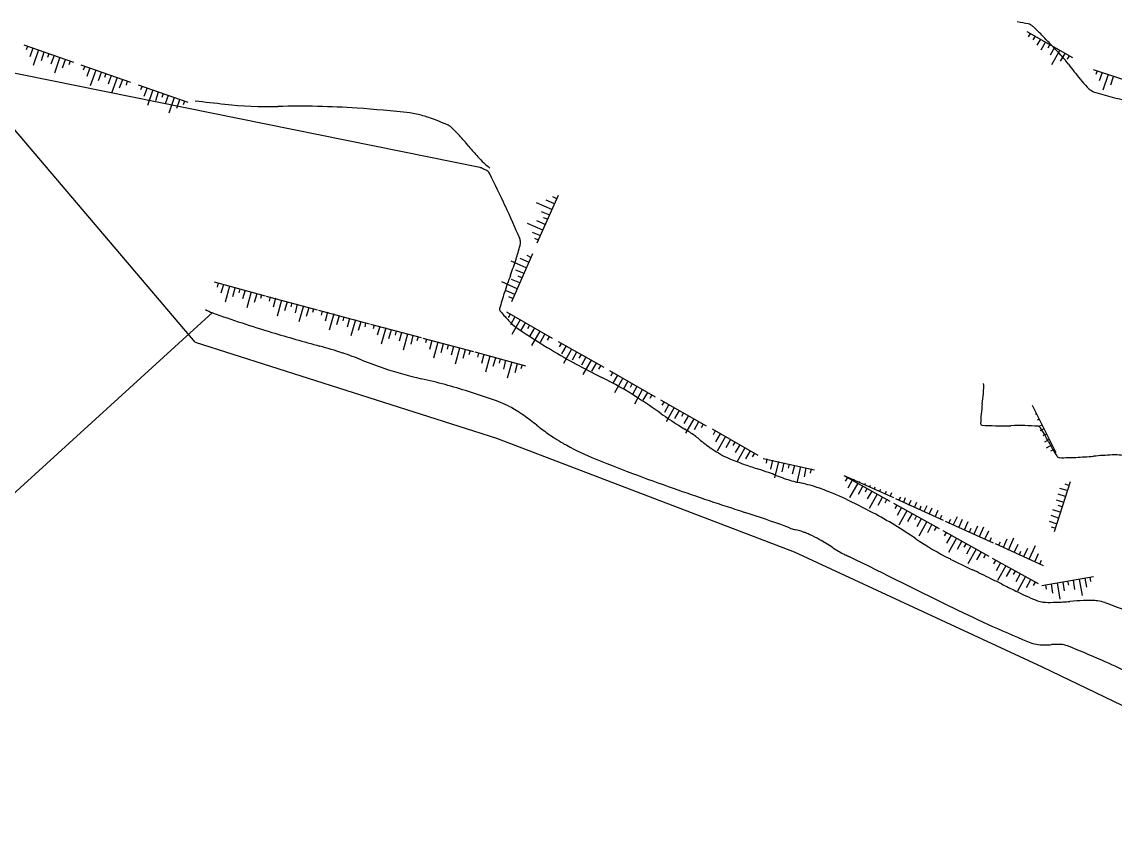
# Model space of a CAD drawing. Extents: x 0 to 560514, y 0 to 4788038.
# Drawn here: x 560194.58 to 560228.8, y 4787792.71 to 4787818.13 of the extents above; entities that cross this region are included whole.
import ezdxf

# ---------------------------------------------------------------- set-up
doc = ezdxf.new("R2010")
doc.units = 0
doc.layers.add('Nivel 7', color=7, linetype='Continuous')

msp = doc.modelspace()

# ---------------------------------------------------------------- linework, layer by layer
at = {"layer": 'Nivel 7'}
for p, q in [((560226.03, 4787817.83), (560227.46, 4787817.01)), ((560226.14, 4787817.77), (560226.07, 4787817.66)), ((560226.29, 4787817.68), (560226.22, 4787817.57)), ((560226.46, 4787817.59), (560226.35, 4787817.4)), ((560226.48, 4787817.25), (560226.62, 4787817.49)), ((560194.64, 4787817.41), (560196.2, 4787816.87)), ((560194.76, 4787817.37), (560194.71, 4787817.25)), ((560194.92, 4787817.31), (560194.83, 4787817.04)), ((560195.1, 4787817.25), (560194.93, 4787816.76)), ((560195.19, 4787816.92), (560195.28, 4787817.19)), ((560195.42, 4787817.14), (560195.38, 4787817.01)), ((560226.75, 4787817.42), (560226.69, 4787817.31)), ((560226.9, 4787817.33), (560226.76, 4787817.09)), ((560227.07, 4787817.24), (560226.81, 4787816.79)), ((560227.09, 4787816.9), (560227.23, 4787817.14)), ((560195.59, 4787817.08), (560195.49, 4787816.81)), ((560195.77, 4787817.02), (560195.6, 4787816.52)), ((560195.85, 4787816.69), (560195.95, 4787816.95)), ((560196.09, 4787816.9), (560196.05, 4787816.78)), ((560196.43, 4787816.78), (560197.98, 4787816.24)), ((560227.36, 4787817.07), (560227.3, 4787816.96)), ((560196.55, 4787816.74), (560196.5, 4787816.62)), ((560196.71, 4787816.69), (560196.61, 4787816.42)), ((560196.89, 4787816.62), (560196.72, 4787816.13)), ((560196.98, 4787816.29), (560197.07, 4787816.56)), ((560197.21, 4787816.51), (560197.17, 4787816.39)), ((560197.37, 4787816.45), (560197.28, 4787816.18)), ((560228.11, 4787816.64), (560229.67, 4787816.12)), ((560228.23, 4787816.6), (560228.19, 4787816.48)), ((560228.39, 4787816.55), (560228.3, 4787816.28)), ((560228.58, 4787816.48), (560228.41, 4787815.99)), ((560228.66, 4787816.16), (560228.75, 4787816.42)), ((560200, 4787808.11), (560192.98, 4787816.36)), ((560197.56, 4787816.39), (560197.39, 4787815.9)), ((560197.64, 4787816.06), (560197.74, 4787816.33)), ((560197.88, 4787816.28), (560197.84, 4787816.15)), ((560198.22, 4787816.16), (560199.77, 4787815.62)), ((560198.34, 4787816.12), (560198.29, 4787816)), ((560198.5, 4787816.06), (560198.4, 4787815.79)), ((560198.68, 4787816), (560198.51, 4787815.51)), ((560198.77, 4787815.67), (560198.86, 4787815.94)), ((560199, 4787815.89), (560198.96, 4787815.76)), ((560199.16, 4787815.83), (560199.07, 4787815.56)), ((560199.35, 4787815.76), (560199.18, 4787815.27)), ((560199.43, 4787815.43), (560199.52, 4787815.7)), ((560199.67, 4787815.65), (560199.63, 4787815.53)), ((560211.36, 4787812.7), (560210.7, 4787811.2)), ((560211.17, 4787812.26), (560210.69, 4787812.47)), ((560211.25, 4787812.43), (560210.99, 4787812.55)), ((560211.32, 4787812.59), (560211.2, 4787812.65)), ((560210.83, 4787812.2), (560211.09, 4787812.09)), ((560211.03, 4787811.95), (560210.91, 4787812)), ((560210.88, 4787811.61), (560210.41, 4787811.82)), ((560210.96, 4787811.79), (560210.7, 4787811.9)), ((560210.55, 4787811.55), (560210.81, 4787811.44)), ((560210.75, 4787811.3), (560210.63, 4787811.35)), ((560210.36, 4787810.43), (560209.89, 4787810.64)), ((560210.56, 4787810.87), (560209.9, 4787809.37)), ((560210.44, 4787810.61), (560210.18, 4787810.72)), ((560210.51, 4787810.76), (560210.39, 4787810.82)), ((560210.03, 4787810.37), (560210.29, 4787810.26)), ((560200.6, 4787809.99), (560202.19, 4787809.56)), ((560200.72, 4787809.96), (560200.69, 4787809.83)), ((560210.08, 4787809.78), (560209.6, 4787809.99)), ((560210.16, 4787809.96), (560209.9, 4787810.07)), ((560210.23, 4787810.12), (560210.11, 4787810.17)), ((560200.89, 4787809.91), (560200.81, 4787809.64)), ((560201.08, 4787809.86), (560200.94, 4787809.36)), ((560201.18, 4787809.54), (560201.26, 4787809.81)), ((560201.4, 4787809.78), (560201.37, 4787809.65)), ((560201.57, 4787809.73), (560201.49, 4787809.46)), ((560201.76, 4787809.68), (560201.62, 4787809.18)), ((560201.86, 4787809.36), (560201.94, 4787809.63)), ((560202.08, 4787809.59), (560202.05, 4787809.47)), ((560209.74, 4787809.72), (560210, 4787809.61)), ((560202.23, 4787809.55), (560203.82, 4787809.12)), ((560202.35, 4787809.52), (560202.32, 4787809.39)), ((560202.52, 4787809.48), (560202.44, 4787809.2)), ((560202.71, 4787809.42), (560202.57, 4787808.92)), ((560202.81, 4787809.1), (560202.89, 4787809.38)), ((560203.03, 4787809.34), (560203, 4787809.21)), ((560203.2, 4787809.29), (560203.13, 4787809.02)), ((560203.39, 4787809.24), (560203.25, 4787808.74)), ((560209.94, 4787809.47), (560209.82, 4787809.52)), ((560190.22, 4787799.64), (560200.55, 4787809.03)), ((560203.49, 4787808.92), (560203.57, 4787809.19)), ((560203.71, 4787809.15), (560203.68, 4787809.03)), ((560203.86, 4787809.11), (560205.45, 4787808.68)), ((560203.98, 4787809.08), (560203.95, 4787808.95)), ((560204.15, 4787809.04), (560204.07, 4787808.76)), ((560204.34, 4787808.99), (560204.2, 4787808.48)), ((560204.44, 4787808.66), (560204.52, 4787808.94)), ((560204.66, 4787808.9), (560204.63, 4787808.77)), ((560209.75, 4787809.05), (560211.18, 4787808.23)), ((560209.86, 4787808.98), (560209.8, 4787808.87)), ((560210.01, 4787808.9), (560209.87, 4787808.65)), ((560204.83, 4787808.85), (560204.76, 4787808.58)), ((560205.02, 4787808.8), (560204.88, 4787808.3)), ((560205.12, 4787808.48), (560205.2, 4787808.75)), ((560205.34, 4787808.71), (560205.31, 4787808.59)), ((560205.49, 4787808.67), (560207.08, 4787808.25)), ((560205.61, 4787808.64), (560205.58, 4787808.52)), ((560205.78, 4787808.6), (560205.7, 4787808.32)), ((560205.97, 4787808.55), (560205.83, 4787808.04)), ((560210.18, 4787808.8), (560209.92, 4787808.35)), ((560210.2, 4787808.46), (560210.34, 4787808.71)), ((560210.47, 4787808.64), (560210.41, 4787808.52)), ((560210.62, 4787808.55), (560210.48, 4787808.3)), ((560206.07, 4787808.22), (560206.15, 4787808.5)), ((560206.29, 4787808.46), (560206.26, 4787808.33)), ((560206.46, 4787808.41), (560206.39, 4787808.14)), ((560206.65, 4787808.36), (560206.51, 4787807.86)), ((560206.76, 4787808.04), (560206.83, 4787808.31)), ((560206.98, 4787808.27), (560206.94, 4787808.15)), ((560207.13, 4787808.23), (560208.71, 4787807.81)), ((560210.79, 4787808.45), (560210.53, 4787808)), ((560210.81, 4787808.11), (560210.95, 4787808.36)), ((560211.09, 4787808.29), (560211.02, 4787808.17)), ((560200, 4787808.11), (560209.43, 4787805.1)), ((560207.24, 4787808.2), (560207.21, 4787808.08)), ((560207.41, 4787808.16), (560207.34, 4787807.88)), ((560207.6, 4787808.11), (560207.46, 4787807.61)), ((560207.7, 4787807.78), (560207.78, 4787808.06)), ((560207.92, 4787808.02), (560207.89, 4787807.89)), ((560208.09, 4787807.97), (560208.02, 4787807.7)), ((560208.28, 4787807.92), (560208.14, 4787807.42)), ((560208.39, 4787807.6), (560208.46, 4787807.88)), ((560211.36, 4787808.13), (560212.79, 4787807.32)), ((560211.47, 4787808.07), (560211.4, 4787807.96)), ((560211.62, 4787807.99), (560211.47, 4787807.74)), ((560211.78, 4787807.89), (560211.53, 4787807.44)), ((560208.61, 4787807.84), (560208.57, 4787807.71)), ((560208.76, 4787807.8), (560210.34, 4787807.37)), ((560208.87, 4787807.76), (560208.84, 4787807.64)), ((560209.04, 4787807.72), (560208.97, 4787807.44)), ((560209.23, 4787807.67), (560209.09, 4787807.17)), ((560209.33, 4787807.35), (560209.41, 4787807.62)), ((560209.55, 4787807.58), (560209.52, 4787807.45)), ((560209.72, 4787807.54), (560209.65, 4787807.26)), ((560211.81, 4787807.55), (560211.95, 4787807.8)), ((560212.08, 4787807.72), (560212.01, 4787807.61)), ((560212.23, 4787807.64), (560212.09, 4787807.39)), ((560212.4, 4787807.54), (560212.14, 4787807.09)), ((560209.91, 4787807.49), (560209.77, 4787806.98)), ((560210.02, 4787807.16), (560210.09, 4787807.44)), ((560210.24, 4787807.4), (560210.2, 4787807.27)), ((560212.42, 4787807.2), (560212.56, 4787807.45)), ((560212.69, 4787807.37), (560212.63, 4787807.26)), ((560212.97, 4787807.22), (560214.4, 4787806.4)), ((560213.07, 4787807.16), (560213.01, 4787807.04)), ((560213.22, 4787807.07), (560213.08, 4787806.82)), ((560213.39, 4787806.98), (560213.13, 4787806.52)), ((560213.41, 4787806.64), (560213.55, 4787806.88)), ((560213.68, 4787806.81), (560213.62, 4787806.69)), ((560213.83, 4787806.72), (560213.69, 4787806.47)), ((560214, 4787806.63), (560213.75, 4787806.17)), ((560214.03, 4787806.29), (560214.17, 4787806.53)), ((560214.3, 4787806.46), (560214.23, 4787806.34)), ((560214.57, 4787806.3), (560216, 4787805.49)), ((560214.68, 4787806.24), (560214.61, 4787806.13)), ((560214.83, 4787806.16), (560214.69, 4787805.91)), ((560215, 4787806.06), (560214.74, 4787805.61)), ((560215.02, 4787805.72), (560215.16, 4787805.97)), ((560215.29, 4787805.89), (560215.22, 4787805.78)), ((560226.2, 4787806.13), (560226.94, 4787804.65)), ((560226.26, 4787806.02), (560226.24, 4787806.01)), ((560226.34, 4787805.86), (560226.3, 4787805.84)), ((560215.44, 4787805.81), (560215.3, 4787805.56)), ((560215.61, 4787805.71), (560215.35, 4787805.26)), ((560215.63, 4787805.37), (560215.77, 4787805.62)), ((560215.9, 4787805.54), (560215.84, 4787805.43)), ((560226.42, 4787805.69), (560226.36, 4787805.66)), ((560226.42, 4787805.48), (560226.51, 4787805.52)), ((560216.18, 4787805.39), (560217.61, 4787804.57)), ((560216.28, 4787805.33), (560216.22, 4787805.21)), ((560216.43, 4787805.24), (560216.29, 4787804.99)), ((560216.6, 4787805.15), (560216.34, 4787804.69)), ((560226.57, 4787805.39), (560226.45, 4787805.33)), ((560226.65, 4787805.23), (560226.53, 4787805.17)), ((560209.43, 4787805.1), (560218.75, 4787801.54)), ((560216.62, 4787804.81), (560216.76, 4787805.05)), ((560216.89, 4787804.98), (560216.83, 4787804.87)), ((560217.05, 4787804.89), (560216.9, 4787804.65)), ((560217.21, 4787804.8), (560216.96, 4787804.35)), ((560226.73, 4787805.06), (560226.59, 4787804.98)), ((560226.65, 4787804.8), (560226.82, 4787804.89)), ((560217.24, 4787804.46), (560217.38, 4787804.7)), ((560217.51, 4787804.63), (560217.44, 4787804.52)), ((560217.78, 4787804.47), (560219.39, 4787804.11)), ((560217.9, 4787804.45), (560217.87, 4787804.32)), ((560226.89, 4787804.75), (560226.77, 4787804.69)), ((560218.07, 4787804.41), (560218.01, 4787804.13)), ((560218.26, 4787804.37), (560218.14, 4787803.86)), ((560218.38, 4787804.05), (560218.44, 4787804.33)), ((560218.59, 4787804.29), (560218.56, 4787804.16)), ((560218.76, 4787804.25), (560218.69, 4787803.98)), ((560218.95, 4787804.21), (560218.83, 4787803.7)), ((560219.07, 4787803.89), (560219.13, 4787804.17)), ((560219.28, 4787804.14), (560219.25, 4787804.01)), ((560220.31, 4787803.93), (560221.75, 4787803.13)), ((560220.42, 4787803.87), (560220.35, 4787803.76)), ((560221.87, 4787803.23), (560220.37, 4787803.9)), ((560220.57, 4787803.79), (560220.43, 4787803.54)), ((560220.47, 4787803.86), (560220.48, 4787803.87)), ((560220.62, 4787803.82), (560220.61, 4787803.79)), ((560220.74, 4787803.69), (560220.48, 4787803.24)), ((560220.76, 4787803.35), (560220.9, 4787803.6)), ((560220.78, 4787803.72), (560220.8, 4787803.75)), ((560220.96, 4787803.64), (560220.98, 4787803.69)), ((560221.03, 4787803.53), (560220.97, 4787803.41)), ((560221.18, 4787803.44), (560221.04, 4787803.2)), ((560221.12, 4787803.57), (560221.14, 4787803.63)), ((560221.28, 4787803.57), (560221.25, 4787803.5)), ((560221.42, 4787803.43), (560221.46, 4787803.51)), ((560221.6, 4787803.35), (560221.64, 4787803.44)), ((560227.39, 4787803.74), (560226.89, 4787802.17)), ((560227.3, 4787803.46), (560227.07, 4787803.53)), ((560227.35, 4787803.62), (560227.23, 4787803.66)), ((560221.35, 4787803.35), (560221.1, 4787802.9)), ((560221.38, 4787803.01), (560221.52, 4787803.26)), ((560221.65, 4787803.19), (560221.59, 4787803.07)), ((560221.76, 4787803.28), (560221.81, 4787803.4)), ((560223.43, 4787802.52), (560221.93, 4787803.2)), ((560222.03, 4787803.15), (560222.09, 4787803.27)), ((560222.23, 4787803.23), (560222.17, 4787803.09)), ((560222.34, 4787803.01), (560222.41, 4787803.16)), ((560222.52, 4787802.93), (560222.59, 4787803.1)), ((560226.95, 4787803.17), (560227.18, 4787803.1)), ((560227.24, 4787803.28), (560227.01, 4787803.35)), ((560221.86, 4787803.07), (560223.29, 4787802.27)), ((560221.96, 4787803.01), (560221.9, 4787802.9)), ((560222.11, 4787802.93), (560221.98, 4787802.68)), ((560222.28, 4787802.83), (560222.03, 4787802.38)), ((560222.31, 4787802.49), (560222.45, 4787802.74)), ((560222.68, 4787802.86), (560222.73, 4787802.98)), ((560222.9, 4787802.98), (560222.81, 4787802.8)), ((560222.98, 4787802.72), (560223.07, 4787802.92)), ((560223.16, 4787802.64), (560223.26, 4787802.85)), ((560227.08, 4787802.79), (560226.85, 4787802.86)), ((560227.14, 4787802.95), (560227.01, 4787802.99)), ((560222.58, 4787802.67), (560222.52, 4787802.55)), ((560222.73, 4787802.58), (560222.59, 4787802.33)), ((560222.9, 4787802.49), (560222.65, 4787802.03)), ((560222.93, 4787802.15), (560223.06, 4787802.4)), ((560223.32, 4787802.57), (560223.37, 4787802.69)), ((560224.99, 4787801.82), (560223.49, 4787802.49)), ((560223.59, 4787802.45), (560223.65, 4787802.57)), ((560223.85, 4787802.64), (560223.73, 4787802.39)), ((560223.9, 4787802.31), (560224.02, 4787802.57)), ((560224.08, 4787802.23), (560224.2, 4787802.49)), ((560226.73, 4787802.5), (560226.97, 4787802.42)), ((560227.02, 4787802.6), (560226.79, 4787802.68)), ((560223.2, 4787802.32), (560223.13, 4787802.21)), ((560223.4, 4787802.21), (560224.84, 4787801.41)), ((560223.51, 4787802.15), (560223.45, 4787802.04)), ((560223.66, 4787802.07), (560223.52, 4787801.82)), ((560224.24, 4787802.16), (560224.29, 4787802.28)), ((560224.49, 4787802.35), (560224.37, 4787802.1)), ((560224.55, 4787802.02), (560224.69, 4787802.33)), ((560224.72, 4787801.94), (560224.84, 4787802.2)), ((560226.92, 4787802.28), (560226.8, 4787802.32)), ((560223.83, 4787801.97), (560223.58, 4787801.52)), ((560223.86, 4787801.63), (560224, 4787801.88)), ((560224.13, 4787801.81), (560224.06, 4787801.69)), ((560224.28, 4787801.72), (560224.14, 4787801.47)), ((560224.88, 4787801.87), (560224.93, 4787801.99)), ((560226.55, 4787801.11), (560225.05, 4787801.79)), ((560225.15, 4787801.74), (560225.21, 4787801.86)), ((560225.41, 4787801.94), (560225.29, 4787801.68)), ((560225.46, 4787801.6), (560225.63, 4787801.98)), ((560225.64, 4787801.52), (560225.76, 4787801.78)), ((560226.11, 4787801.31), (560226.3, 4787801.74)), ((560218.75, 4787801.54), (560226.51, 4787797.95)), ((560224.45, 4787801.63), (560224.19, 4787801.17)), ((560224.47, 4787801.29), (560224.61, 4787801.54)), ((560224.74, 4787801.46), (560224.68, 4787801.35)), ((560225.8, 4787801.45), (560225.85, 4787801.57)), ((560226.05, 4787801.65), (560225.93, 4787801.39)), ((560226.28, 4787801.23), (560226.4, 4787801.49)), ((560224.95, 4787801.35), (560226.39, 4787800.55)), ((560225.06, 4787801.29), (560224.99, 4787801.17)), ((560225.21, 4787801.2), (560225.07, 4787800.95)), ((560225.38, 4787801.11), (560225.12, 4787800.65)), ((560226.44, 4787801.16), (560226.49, 4787801.28)), ((560225.4, 4787800.77), (560225.54, 4787801.02)), ((560225.67, 4787800.94), (560225.61, 4787800.83)), ((560225.82, 4787800.86), (560225.69, 4787800.61)), ((560225.99, 4787800.77), (560225.74, 4787800.31)), ((560226.02, 4787800.43), (560226.16, 4787800.68)), ((560226.5, 4787800.49), (560228.12, 4787800.77)), ((560227.67, 4787800.69), (560227.76, 4787800.18)), ((560227.91, 4787800.44), (560227.86, 4787800.72)), ((560228.01, 4787800.75), (560228.03, 4787800.62)), ((560226.29, 4787800.6), (560226.23, 4787800.49)), ((560226.62, 4787800.51), (560226.64, 4787800.38)), ((560226.79, 4787800.54), (560226.84, 4787800.25)), ((560226.98, 4787800.57), (560227.07, 4787800.06)), ((560227.21, 4787800.32), (560227.17, 4787800.6)), ((560227.31, 4787800.63), (560227.34, 4787800.5)), ((560227.48, 4787800.66), (560227.53, 4787800.37)), ((560226.51, 4787797.95), (560237.39, 4787792.71))]:
    msp.add_line(p, q, dxfattribs=at)
msp.add_lwpolyline([(560188.41, 4787818.1), (560192.93, 4787816.82), (560208.97, 4787813.57)], dxfattribs=at)
for centre, radius, start, end in [((560224.897, 4787812.632), 5.56, 77.7301, 81.3397), ((560226.024, 4787817.815), 0.256, 60.8607, 77.7297), ((560225.951, 4787817.685), 0.406, 47.3913, 60.8609), ((560221.801, 4787813.172), 6.537, 44.0412, 47.3914), ((560044.778, 4787641.977), 252.799, 43.95623, 44.04126), ((560213.565, 4787804.724), 18.33, 43.6406, 43.9564), ((560206.779, 4787798.253), 27.707, 43.22, 43.6401), ((560196.482, 4787788.576), 41.837, 42.8783, 43.2202), ((560225.227, 4787815.267), 2.611, 36.1092, 42.8782), ((560235.257, 4787822.584), 9.804, 216.1093, 219.6011), ((560231.684, 4787819.627), 5.166, 219.601, 223.2211), ((560228.485, 4787816.621), 0.776, 223.2213, 232.5684), ((560228.333, 4787816.423), 0.526, 232.5681, 253.9487), ((560233.952, 4787835.952), 20.848, 253.9489, 257.3266), ((560225.247, 4788032.342), 218.147, 263.35514, 263.59991), ((560202.291, 4787827.688), 12.211, 263.5998, 271.3973), ((560203.255, 4787788.172), 27.318, 86.1863, 91.3973), ((560202.744, 4787780.509), 34.997, 83.4663, 86.1864), ((560206.481, 4787813.13), 2.163, 72.5095, 83.4664), ((560205.132, 4787808.85), 6.651, 70.8502, 72.5095), ((560203.67, 4787804.64), 11.108, 69.5662, 70.8501), ((560204.236, 4787806.159), 9.487, 67.4152, 69.5664), ((560207.667, 4787814.407), 0.553, 58.4952, 67.4146), ((560207.734, 4787814.518), 0.423, 45.97, 58.4956), ((560203.797, 4787810.445), 6.088, 42.674, 45.9701), ((560202.113, 4787808.893), 8.378, 39.5909, 42.6742), ((560214.551, 4787819.179), 7.762, 219.5909, 222.7942), ((560212.319, 4787817.113), 4.721, 222.7942, 225.9691), ((560210.61, 4787815.345), 2.262, 225.9691, 230.5565), ((560208.862, 4787813.32), 0.254, 69.1139, 76.4019), ((560208.328, 4787811.921), 1.751, 66.3407, 69.1146), ((560205.18, 4787804.736), 9.595, 65.6791, 66.3403), ((560209.119, 4787813.451), 0.0317, 54.1542, 65.6857), ((560209.01, 4787813.299), 0.218, 51.9084, 54.1449), ((560208.764, 4787812.986), 0.617, 50.5791, 51.9102), ((560209.093, 4787813.386), 0.0993, 48.4727, 50.5768), ((560207.329, 4787811.394), 2.759, 48.077, 48.4762), ((560209.049, 4787813.309), 0.185, 26.4034, 48.077), ((560209.804, 4787814.365), 0.993, 230.5565, 234.7503), ((560164.516, 4787791.2), 49.904, 25.0899, 26.4031), ((560182.529, 4787799.634), 30.015, 22.9679, 25.0898), ((560209.923, 4787811.244), 0.263, 0.1336, 22.9678), ((560203.61, 4787812.811), 6.773, 341.8595, 345.6262), ((560209.726, 4787811.243), 0.459, 345.6264, 0.1338), ((560195.442, 4787815.487), 15.368, 339.8924, 341.8594), ((560228.134, 4787803.518), 19.446, 159.8924, 161.641), ((560216.694, 4787807.315), 7.392, 161.641, 165.6252), ((560200.954, 4787810.168), 1.214, 238.6581, 250.2988), ((560213.416, 4787844.97), 38.18, 250.2988, 253.237), ((560209.601, 4787809.133), 0.0705, 165.6259, 207.3382), ((560209.724, 4787809.196), 0.209, 207.3373, 219.8129), ((560212.988, 4787811.917), 4.457, 219.8133, 222.5068), ((560219.082, 4787817.503), 12.725, 222.5069, 223.2485), ((560212.584, 4787811.39), 3.803, 223.2485, 224.6053), ((560210.926, 4787809.754), 1.474, 224.6051, 236.1448), ((560219.207, 4787864.194), 58.257, 253.23709, 254.76778), ((560224.574, 4787830.1), 25.973, 236.1449, 238.8897), ((560200.363, 4787794.991), 13.465, 71.5835, 74.7678), ((560201.163, 4787797.393), 10.934, 68.2072, 71.5835), ((560210.431, 4787820.574), 14.031, 248.2072, 251.1875), ((560221.906, 4787825.679), 20.81, 238.8898, 243.8327), ((560209.587, 4787818.097), 11.414, 251.1876, 257.3186), ((560203.143, 4787789.46), 17.938, 72.4288, 77.3186), ((560208.015, 4787797.407), 10.691, 56.9343, 63.8327), ((560201.651, 4787784.748), 22.881, 69.7912, 72.4289), ((560221.538, 4787806.778), 3.147, 354.7399, 358.7656), ((560224.034, 4787806.724), 0.651, 358.7652, 7.6256), ((560208.81, 4787804.195), 2.158, 61.1952, 69.7911), ((560198.951, 4787783.486), 27.302, 55.0646, 56.9342), ((560237.87, 4787804.607), 13.324, 173.222, 174.648), ((560212.959, 4787807.567), 11.763, 353.222, 354.7396), ((560207.834, 4787802.421), 4.183, 58.0321, 61.1956), ((560206.862, 4787800.863), 6.019, 55.3948, 58.0319), ((560206.472, 4787800.298), 6.706, 50.9458, 55.395), ((560222.9, 4787817.77), 14.518, 235.0646, 237.6286), ((560228.594, 4787805.476), 4.007, 174.6482, 178.7645), ((560214.535, 4787810.236), 6.091, 230.9457, 235.6142), ((560222.874, 4787817.729), 14.47, 237.6285, 238.5959), ((560224.648, 4787805.561), 0.0609, 178.7649, 212.6393), ((560224.63, 4787805.549), 0.039, 212.6391, 265.3268), ((560225.112, 4787811.449), 5.958, 265.3265, 269.4431), ((560225.239, 4787824.473), 18.983, 269.4432, 270.8997), ((560225.78, 4787789.989), 15.505, 89.2881, 90.8997), ((560225.899, 4787799.546), 5.948, 85.3274, 89.2882), ((560226.376, 4787805.384), 0.0899, 52.6784, 85.3281), ((560213.768, 4787809.115), 4.733, 235.6144, 238.0311), ((560211.473, 4787799.054), 7.41, 57.2441, 58.5958), ((560213.89, 4787802.811), 2.943, 50.1238, 57.244), ((560226.342, 4787805.339), 0.146, 33.7188, 52.6775), ((560223.705, 4787803.579), 3.317, 29.7582, 33.719), ((560218.458, 4787800.579), 9.36, 28.0811, 29.7585), ((560217.26, 4787814.71), 11.328, 238.0311, 239.5931), ((560215.05, 4787810.944), 6.962, 239.5932, 247.7887), ((560218.948, 4787808.865), 4.946, 230.1237, 235.6143), ((560235.322, 4787809.577), 9.754, 208.081, 209.7242), ((560232.181, 4787852.899), 52.28, 247.7886, 250.7772), ((560219.731, 4787810.01), 6.333, 235.6143, 238.031), ((560217.474, 4787806.394), 2.07, 238.0311, 242.2586), ((560217.81, 4787807.033), 2.792, 242.2584, 247.7887), ((560220.367, 4787813.294), 9.555, 247.7886, 250.7772), ((560229.666, 4787806.347), 3.241, 209.7242, 213.7182), ((560227.112, 4787804.643), 0.17, 213.7183, 231.2199), ((560227.059, 4787804.576), 0.0849, 231.2201, 269.088), ((560227.175, 4787811.854), 7.363, 269.0877, 273.0819), ((560226.501, 4787824.359), 19.887, 273.0819, 274.655), ((560229.971, 4787781.752), 22.861, 93.1878, 94.655), ((560228.774, 4787803.241), 1.34, 74.2768, 93.1879), ((560225.201, 4787827.159), 24.239, 250.7772, 251.7992), ((560213.068, 4787790.256), 14.608, 70.4827, 71.7991), ((560214.406, 4787794.031), 10.602, 69.1046, 70.4826), ((560222.448, 4787815.096), 11.945, 249.1046, 250.403), ((560219.644, 4787807.222), 3.587, 250.4031, 258.1275), ((560251.355, 4787907.889), 110.517, 250.7772, 252.00446), ((560217.882, 4787798.84), 4.978, 71.5716, 78.1275), ((560216.99, 4787796.161), 7.801, 69.774, 71.5717), ((560216.117, 4787793.793), 10.325, 68.2114, 69.774), ((560217.799, 4787798.001), 5.794, 64.0259, 68.2117), ((560206.57, 4787774.952), 31.433, 62.229, 64.0257), ((560206.035, 4787768.371), 36.178, 69.8594, 72.0044), ((560215.038, 4787791.032), 13.26, 55.4635, 62.2288), ((560210.911, 4787781.665), 22.018, 69.5401, 69.8594), ((560219.66, 4787805.117), 3.014, 249.5402, 250.403), ((560219.034, 4787803.359), 1.147, 250.4031, 258.1275), ((560218.471, 4787800.679), 1.592, 71.5717, 78.1275), ((560218.186, 4787799.822), 2.494, 69.7739, 71.5715), ((560217.907, 4787799.065), 3.301, 68.2115, 69.7741), ((560218.444, 4787800.41), 1.853, 64.0258, 68.2116), ((560214.854, 4787793.041), 10.05, 62.229, 64.0257), ((560217.561, 4787798.182), 4.239, 55.4635, 62.2289), ((560227.395, 4787808.987), 8.537, 235.4635, 243.8975), ((560221.512, 4787803.923), 2.73, 235.4635, 243.8976), ((560241.091, 4787843.884), 47.229, 243.8974, 244.0989), ((560159.716, 4787676.305), 139.063, 63.9817, 64.09904), ((560142.987, 4787642.035), 177.197, 63.66739, 63.9816), ((560292.967, 4787942.822), 157.573, 243.89762, 244.17654), ((560627.78, 4788621.535), 915.709, 243.667389, 243.805586), ((560176.099, 4787701.321), 110.721, 63.84387, 64.17664), ((560157.869, 4787664.202), 152.074, 63.70505, 63.8437), ((560353.329, 4788059.774), 289.154, 243.70509, 243.8057), ((560230.853, 4787810.807), 11.692, 243.8056, 247.1986), ((560226.648, 4787800.804), 0.841, 247.1984, 259.8696), ((560228.058, 4787792.336), 7.687, 91.8476, 95.0474), ((560227.962, 4787795.322), 4.699, 88.6708, 91.8478), ((560228.021, 4787797.846), 2.175, 84.0003, 88.6706), ((560228.147, 4787799.047), 0.968, 69.6121, 84.0003), ((560243.925, 4787841.246), 46.114, 243.8056, 247.1986), ((560226.637, 4787800.742), 0.778, 259.8695, 268.6697), ((560226.747, 4787805.493), 5.53, 268.6699, 271.9672), ((560226.652, 4787808.255), 8.294, 271.967, 275.0475), ((560221.602, 4787781.437), 19.754, 66.4358, 69.6123), ((560226.564, 4787799.949), 1.316, 247.1986, 267.3873), ((560226.721, 4787803.377), 4.747, 267.3868, 268.6695), ((560226.627, 4787799.349), 0.719, 268.6701, 271.9673), ((560226.556, 4787801.432), 2.802, 271.9671, 275.0297), ((560227.034, 4787795.995), 2.656, 91.8841, 95.0299), ((560226.985, 4787797.484), 1.165, 88.6712, 91.8846), ((560226.969, 4787796.794), 1.856, 86.1245, 88.6704), ((560227.046, 4787797.935), 0.713, 68.9255, 86.1248), ((560219.638, 4787778.71), 21.315, 65.7921, 68.9256), ((560156.683, 4787638.681), 174.846, 65.49036, 65.79219)]:
    msp.add_arc(centre, radius, start, end, dxfattribs=at)

doc.saveas('drawing.dxf')
